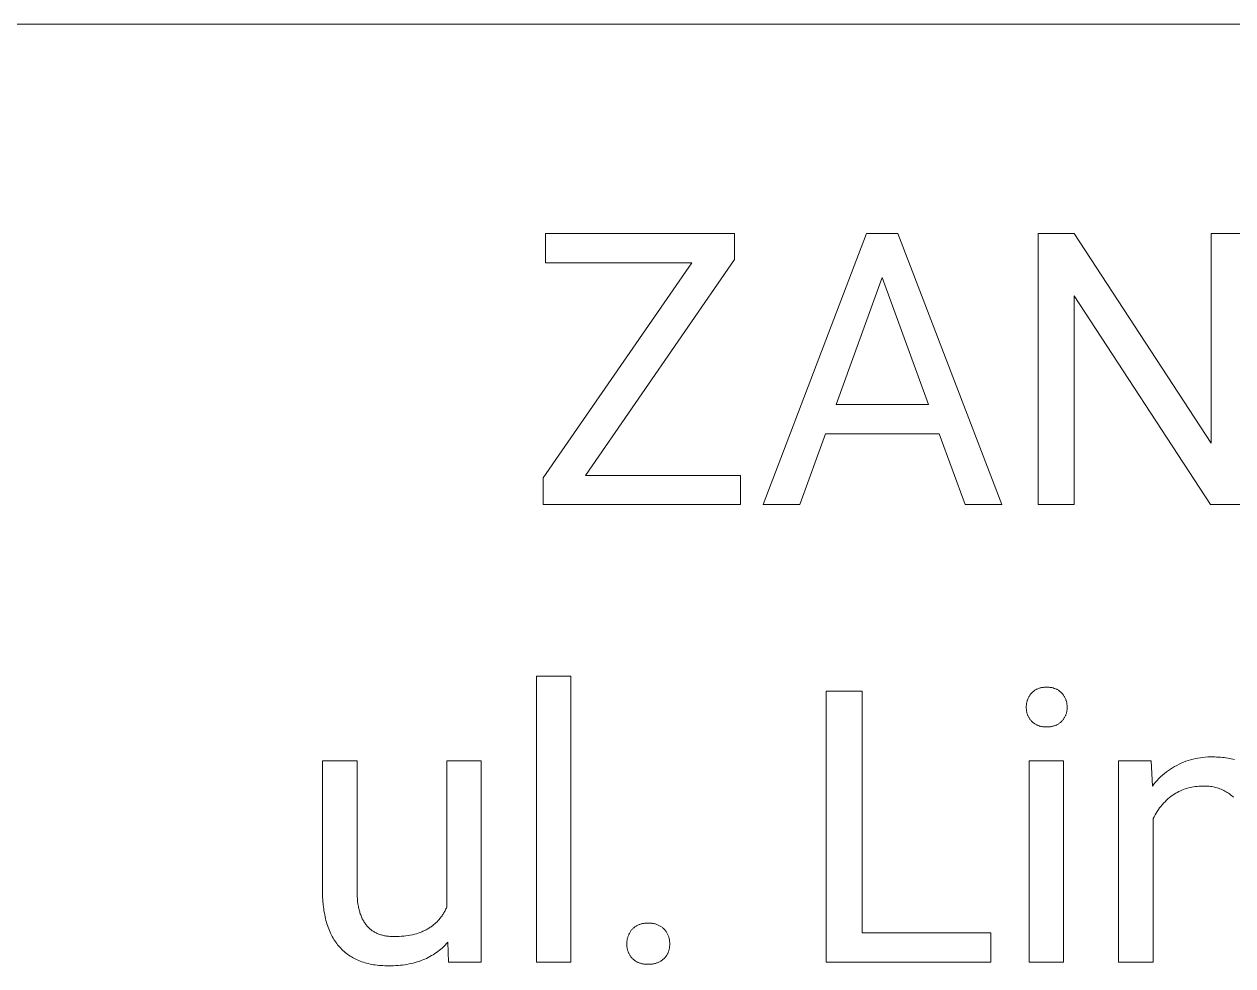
# Model space of a CAD drawing. Header units: millimetres. Extents: x -1421 to 3505, y -683 to 2759.
# Drawn here: x 1899.5 to 2107.4, y -294.2 to -132.1 of the extents above; entities that cross this region are included whole.
import ezdxf

# ---------------------------------------------------------------- set-up
doc = ezdxf.new("R2010")
doc.units = ezdxf.units.MM
doc.header["$MEASUREMENT"] = 0
doc.layers.add('Domyślny', color=7, linetype='Continuous', true_color=0x000000)

msp = doc.modelspace()

# ---------------------------------------------------------------- linework, layer by layer
at = {"layer": 'Domyślny', "color": 18, "lineweight": 15, "true_color": 0x000000}
for p, q in [((3500.45, -132.12), (1643.61, -132.12)), ((1989.22, -173.18), (1989.22, -168.15)), ((1989.22, -168.15), (2021.73, -168.15)), ((2021.73, -168.15), (2021.73, -172.62)), ((2026.64, -214.79), (2044.45, -168.14)), ((2044.45, -168.14), (2049.83, -168.14)), ((2049.83, -168.14), (2067.68, -214.79)), ((2073.95, -214.79), (2073.95, -168.14)), ((2073.95, -168.14), (2080.14, -168.14)), ((2080.14, -168.14), (2103.69, -204.24)), ((2103.69, -204.24), (2103.69, -168.14)), ((2103.69, -168.14), (2109.81, -168.14)), ((1988.81, -210.17), (2014.37, -173.18)), ((2014.37, -173.18), (1989.22, -173.18)), ((2021.73, -172.62), (1996.08, -209.76)), ((2047.14, -175.74), (2039.23, -197.55)), ((2055.09, -197.55), (2047.14, -175.74)), ((2103.63, -214.79), (2080.14, -178.85)), ((2080.14, -178.85), (2080.14, -214.79)), ((2039.23, -197.55), (2055.09, -197.55)), ((2037.38, -202.59), (2032.98, -214.79)), ((2056.91, -202.59), (2037.38, -202.59)), ((2061.38, -214.79), (2056.91, -202.59)), ((1996.08, -209.76), (2022.77, -209.76)), ((2022.77, -209.76), (2022.77, -214.8)), ((1988.81, -214.8), (1988.81, -210.17)), ((2022.77, -214.8), (1988.81, -214.8)), ((2032.98, -214.79), (2026.64, -214.79)), ((2067.68, -214.79), (2061.38, -214.79)), ((2080.14, -214.79), (2073.95, -214.79)), ((2109.81, -214.79), (2103.63, -214.79)), ((1987.65, -293.52), (1987.65, -244.32)), ((1987.65, -244.32), (1993.57, -244.32)), ((1993.57, -244.32), (1993.57, -293.52)), ((2037.5, -293.53), (2037.5, -246.88)), ((2037.5, -246.88), (2043.69, -246.88)), ((2043.69, -246.88), (2043.69, -288.49)), ((2072.59, -247.5), (2072.66, -247.41)), ((2072.66, -247.41), (2072.74, -247.32)), ((2072.74, -247.32), (2072.81, -247.23)), ((2072.81, -247.23), (2072.89, -247.16)), ((2072.89, -247.16), (2072.97, -247.08)), ((2072.97, -247.08), (2073.05, -247.01)), ((2073.05, -247.01), (2073.14, -246.93)), ((2073.14, -246.93), (2073.23, -246.87)), ((2073.23, -246.87), (2073.31, -246.8)), ((2073.31, -246.8), (2073.41, -246.74)), ((2073.41, -246.74), (2073.5, -246.68)), ((2073.5, -246.68), (2073.6, -246.63)), ((2073.6, -246.63), (2073.69, -246.57)), ((2073.69, -246.57), (2073.79, -246.53)), ((2073.79, -246.53), (2073.89, -246.48)), ((2073.89, -246.48), (2074, -246.44)), ((2074, -246.44), (2074.1, -246.4)), ((2074.1, -246.4), (2074.2, -246.37)), ((2074.2, -246.37), (2074.31, -246.34)), ((2074.31, -246.34), (2074.42, -246.31)), ((2074.42, -246.31), (2074.53, -246.29)), ((2074.53, -246.29), (2074.63, -246.27)), ((2074.63, -246.27), (2074.74, -246.25)), ((2074.74, -246.25), (2074.85, -246.24)), ((2074.85, -246.24), (2074.96, -246.23)), ((2074.96, -246.23), (2075.07, -246.22)), ((2075.07, -246.22), (2075.19, -246.22)), ((2075.19, -246.22), (2075.3, -246.23)), ((2075.3, -246.23), (2075.41, -246.23)), ((2075.41, -246.23), (2075.52, -246.23)), ((2075.52, -246.23), (2075.63, -246.23)), ((2075.63, -246.23), (2075.74, -246.23)), ((2075.74, -246.23), (2075.85, -246.23)), ((2075.85, -246.23), (2075.96, -246.24)), ((2075.96, -246.24), (2076.07, -246.25)), ((2076.07, -246.25), (2076.18, -246.27)), ((2076.18, -246.27), (2076.29, -246.29)), ((2076.29, -246.29), (2076.4, -246.31)), ((2076.4, -246.31), (2076.51, -246.34)), ((2076.51, -246.34), (2076.62, -246.37)), ((2076.62, -246.37), (2076.72, -246.41)), ((2076.72, -246.41), (2076.83, -246.44)), ((2076.83, -246.44), (2076.93, -246.48)), ((2076.93, -246.48), (2077.03, -246.53)), ((2077.03, -246.53), (2077.14, -246.58)), ((2077.14, -246.58), (2077.23, -246.63)), ((2077.23, -246.63), (2077.33, -246.68)), ((2077.33, -246.68), (2077.43, -246.74)), ((2077.43, -246.74), (2077.52, -246.8)), ((2077.52, -246.8), (2077.61, -246.87)), ((2077.61, -246.87), (2077.7, -246.94)), ((2077.7, -246.94), (2077.79, -247.01)), ((2077.79, -247.01), (2077.87, -247.08)), ((2077.87, -247.08), (2077.95, -247.16)), ((2077.95, -247.16), (2078.03, -247.23)), ((2078.03, -247.23), (2078.11, -247.32)), ((2078.11, -247.32), (2078.18, -247.41)), ((2078.18, -247.41), (2078.25, -247.5)), ((2071.91, -249.43), (2071.92, -249.32)), ((2071.91, -249.55), (2071.91, -249.43)), ((2071.92, -249.32), (2071.93, -249.2)), ((2071.93, -249.2), (2071.94, -249.09)), ((2071.94, -249.09), (2071.96, -248.97)), ((2071.96, -248.97), (2071.98, -248.86)), ((2071.98, -248.86), (2072.01, -248.75)), ((2072.01, -248.75), (2072.04, -248.64)), ((2072.04, -248.64), (2072.07, -248.52)), ((2072.07, -248.52), (2072.11, -248.42)), ((2072.11, -248.42), (2072.15, -248.31)), ((2072.15, -248.31), (2072.19, -248.2)), ((2072.19, -248.2), (2072.24, -248.09)), ((2072.24, -248.09), (2072.29, -247.99)), ((2072.29, -247.99), (2072.34, -247.89)), ((2072.34, -247.89), (2072.4, -247.79)), ((2072.4, -247.79), (2072.46, -247.69)), ((2072.46, -247.69), (2072.53, -247.6)), ((2072.53, -247.6), (2072.59, -247.5)), ((2078.25, -247.5), (2078.32, -247.6)), ((2078.32, -247.6), (2078.38, -247.69)), ((2078.38, -247.69), (2078.44, -247.79)), ((2078.44, -247.79), (2078.5, -247.89)), ((2078.5, -247.89), (2078.56, -247.99)), ((2078.56, -247.99), (2078.61, -248.09)), ((2078.61, -248.09), (2078.65, -248.2)), ((2078.65, -248.2), (2078.7, -248.31)), ((2078.7, -248.31), (2078.74, -248.42)), ((2078.74, -248.42), (2078.77, -248.52)), ((2078.77, -248.52), (2078.81, -248.64)), ((2078.81, -248.64), (2078.84, -248.75)), ((2078.84, -248.75), (2078.86, -248.86)), ((2078.86, -248.86), (2078.88, -248.97)), ((2078.88, -248.97), (2078.9, -249.09)), ((2078.9, -249.09), (2078.91, -249.2)), ((2078.91, -249.2), (2078.93, -249.32)), ((2078.93, -249.32), (2078.93, -249.43)), ((2078.93, -249.43), (2078.93, -249.55)), ((2071.91, -249.66), (2071.91, -249.55)), ((2071.91, -249.78), (2071.91, -249.66)), ((2071.91, -249.89), (2071.91, -249.78)), ((2071.92, -250), (2071.91, -249.89)), ((2071.93, -250.12), (2071.92, -250)), ((2071.94, -250.23), (2071.93, -250.12)), ((2071.96, -250.35), (2071.94, -250.23)), ((2071.98, -250.46), (2071.96, -250.35)), ((2072.01, -250.57), (2071.98, -250.46)), ((2072.03, -250.68), (2072.01, -250.57)), ((2072.07, -250.79), (2072.03, -250.68)), ((2072.1, -250.9), (2072.07, -250.79)), ((2072.14, -251), (2072.1, -250.9)), ((2072.19, -251.11), (2072.14, -251)), ((2072.24, -251.21), (2072.19, -251.11)), ((2072.29, -251.32), (2072.24, -251.21)), ((2072.34, -251.42), (2072.29, -251.32)), ((2072.4, -251.51), (2072.34, -251.42)), ((2072.46, -251.61), (2072.4, -251.51)), ((2078.45, -251.51), (2078.38, -251.61)), ((2078.5, -251.42), (2078.45, -251.51)), ((2078.56, -251.32), (2078.5, -251.42)), ((2078.61, -251.21), (2078.56, -251.32)), ((2078.66, -251.11), (2078.61, -251.21)), ((2078.7, -251), (2078.66, -251.11)), ((2078.74, -250.9), (2078.7, -251)), ((2078.78, -250.79), (2078.74, -250.9)), ((2078.81, -250.68), (2078.78, -250.79)), ((2078.84, -250.57), (2078.81, -250.68)), ((2078.86, -250.46), (2078.84, -250.57)), ((2078.89, -250.35), (2078.86, -250.46)), ((2078.9, -250.23), (2078.89, -250.35)), ((2078.92, -250.12), (2078.9, -250.23)), ((2078.93, -250), (2078.92, -250.12)), ((2078.93, -249.55), (2078.93, -249.66)), ((2078.93, -249.66), (2078.93, -249.78)), ((2078.93, -249.78), (2078.93, -249.89)), ((2078.93, -249.89), (2078.93, -250)), ((2072.52, -251.7), (2072.46, -251.61)), ((2072.59, -251.8), (2072.52, -251.7)), ((2072.66, -251.89), (2072.59, -251.8)), ((2072.74, -251.97), (2072.66, -251.89)), ((2072.81, -252.06), (2072.74, -251.97)), ((2072.89, -252.13), (2072.81, -252.06)), ((2072.97, -252.21), (2072.89, -252.13)), ((2073.06, -252.28), (2072.97, -252.21)), ((2073.14, -252.35), (2073.06, -252.28)), ((2073.23, -252.42), (2073.14, -252.35)), ((2073.32, -252.48), (2073.23, -252.42)), ((2073.41, -252.54), (2073.32, -252.48)), ((2073.51, -252.6), (2073.41, -252.54)), ((2073.6, -252.65), (2073.51, -252.6)), ((2073.7, -252.7), (2073.6, -252.65)), ((2073.8, -252.75), (2073.7, -252.7)), ((2073.9, -252.79), (2073.8, -252.75)), ((2074, -252.83), (2073.9, -252.79)), ((2074.11, -252.87), (2074, -252.83)), ((2074.21, -252.9), (2074.11, -252.87)), ((2074.32, -252.93), (2074.21, -252.9)), ((2074.42, -252.96), (2074.32, -252.93)), ((2074.53, -252.98), (2074.42, -252.96)), ((2074.64, -253), (2074.53, -252.98)), ((2074.75, -253.01), (2074.64, -253)), ((2074.86, -253.02), (2074.75, -253.01)), ((2074.97, -253.03), (2074.86, -253.02)), ((2075.08, -253.04), (2074.97, -253.03)), ((2075.19, -253.04), (2075.08, -253.04)), ((2075.3, -253.03), (2075.19, -253.04)), ((2075.41, -253.03), (2075.3, -253.03)), ((2075.52, -253.03), (2075.41, -253.03)), ((2075.64, -253.03), (2075.52, -253.03)), ((2075.75, -253.03), (2075.64, -253.03)), ((2075.87, -253.03), (2075.75, -253.03)), ((2075.98, -253.02), (2075.87, -253.03)), ((2076.1, -253.01), (2075.98, -253.02)), ((2076.21, -252.99), (2076.1, -253.01)), ((2076.32, -252.97), (2076.21, -252.99)), ((2076.44, -252.94), (2076.32, -252.97)), ((2076.55, -252.92), (2076.44, -252.94)), ((2076.66, -252.88), (2076.55, -252.92)), ((2076.77, -252.85), (2076.66, -252.88)), ((2076.88, -252.81), (2076.77, -252.85)), ((2076.98, -252.76), (2076.88, -252.81)), ((2077.09, -252.72), (2076.98, -252.76)), ((2077.19, -252.67), (2077.09, -252.72)), ((2077.3, -252.61), (2077.19, -252.67)), ((2077.4, -252.55), (2077.3, -252.61)), ((2077.49, -252.49), (2077.4, -252.55)), ((2077.59, -252.43), (2077.49, -252.49)), ((2077.68, -252.36), (2077.59, -252.43)), ((2077.77, -252.29), (2077.68, -252.36)), ((2077.86, -252.21), (2077.77, -252.29)), ((2077.95, -252.14), (2077.86, -252.21)), ((2078.03, -252.06), (2077.95, -252.14)), ((2078.11, -251.97), (2078.03, -252.06)), ((2078.18, -251.89), (2078.11, -251.97)), ((2078.25, -251.8), (2078.18, -251.89)), ((2078.32, -251.7), (2078.25, -251.8)), ((2078.38, -251.61), (2078.32, -251.7)), ((1950.85, -281.42), (1950.85, -258.86)), ((1950.85, -258.86), (1956.77, -258.86)), ((1956.77, -258.86), (1956.77, -281.25)), ((1972.21, -284.07), (1972.21, -258.86)), ((1972.21, -258.86), (1978.14, -258.86)), ((1978.14, -258.86), (1978.14, -293.52)), ((2072.39, -293.52), (2072.39, -258.86)), ((2072.39, -258.86), (2078.31, -258.86)), ((2078.31, -258.86), (2078.31, -293.52)), ((2087.8, -293.52), (2087.8, -258.86)), ((2087.8, -258.86), (2093.41, -258.86)), ((2093.41, -258.86), (2093.6, -263.22)), ((2097.07, -260.08), (2097.43, -259.86)), ((2097.43, -259.86), (2097.81, -259.66)), ((2097.81, -259.66), (2098.19, -259.46)), ((2098.19, -259.46), (2098.58, -259.28)), ((2098.58, -259.28), (2098.97, -259.12)), ((2098.97, -259.12), (2099.37, -258.97)), ((2099.37, -258.97), (2099.78, -258.83)), ((2099.78, -258.83), (2100.19, -258.7)), ((2100.19, -258.7), (2100.6, -258.59)), ((2100.6, -258.59), (2101.01, -258.5)), ((2101.01, -258.5), (2101.43, -258.41)), ((2101.43, -258.41), (2101.86, -258.34)), ((2101.86, -258.34), (2102.28, -258.29)), ((2102.28, -258.29), (2102.71, -258.25)), ((2102.71, -258.25), (2103.13, -258.22)), ((2103.13, -258.22), (2103.56, -258.21)), ((2103.56, -258.21), (2103.99, -258.22)), ((2103.99, -258.22), (2104.33, -258.22)), ((2104.33, -258.22), (2104.66, -258.23)), ((2104.66, -258.23), (2104.99, -258.24)), ((2104.99, -258.24), (2105.32, -258.27)), ((2105.32, -258.27), (2105.64, -258.29)), ((2105.64, -258.29), (2105.95, -258.33)), ((2105.95, -258.33), (2106.26, -258.36)), ((2106.26, -258.36), (2106.56, -258.41)), ((2106.56, -258.41), (2106.86, -258.46)), ((2106.86, -258.46), (2107.16, -258.52)), ((2107.16, -258.52), (2107.44, -258.58)), ((2107.44, -258.58), (2107.73, -258.65)), ((2094.43, -262.24), (2094.72, -261.93)), ((2094.72, -261.93), (2095.03, -261.63)), ((2095.03, -261.63), (2095.35, -261.34)), ((2095.35, -261.34), (2095.67, -261.07)), ((2095.67, -261.07), (2096.01, -260.8)), ((2096.01, -260.8), (2096.35, -260.55)), ((2096.35, -260.55), (2096.71, -260.31)), ((2096.71, -260.31), (2097.07, -260.08)), ((2093.6, -263.22), (2093.87, -262.88)), ((2093.87, -262.88), (2094.14, -262.56)), ((2094.14, -262.56), (2094.43, -262.24)), ((2098.42, -264.04), (2098.15, -264.17)), ((2098.69, -263.92), (2098.42, -264.04)), ((2098.97, -263.81), (2098.69, -263.92)), ((2099.25, -263.71), (2098.97, -263.81)), ((2099.54, -263.62), (2099.25, -263.71)), ((2099.82, -263.53), (2099.54, -263.62)), ((2100.11, -263.46), (2099.82, -263.53)), ((2100.4, -263.4), (2100.11, -263.46)), ((2100.7, -263.35), (2100.4, -263.4)), ((2100.99, -263.31), (2100.7, -263.35)), ((2101.29, -263.28), (2100.99, -263.31)), ((2101.59, -263.26), (2101.29, -263.28)), ((2101.88, -263.25), (2101.59, -263.26)), ((2102.18, -263.25), (2101.88, -263.25)), ((2102.42, -263.24), (2102.18, -263.25)), ((2102.66, -263.23), (2102.42, -263.24)), ((2102.89, -263.23), (2102.66, -263.23)), ((2103.13, -263.24), (2102.89, -263.23)), ((2103.37, -263.26), (2103.13, -263.24)), ((2103.61, -263.28), (2103.37, -263.26)), ((2103.84, -263.31), (2103.61, -263.28)), ((2104.07, -263.35), (2103.84, -263.31)), ((2104.31, -263.4), (2104.07, -263.35)), ((2104.54, -263.46), (2104.31, -263.4)), ((2104.77, -263.53), (2104.54, -263.46)), ((2104.99, -263.6), (2104.77, -263.53)), ((2105.22, -263.68), (2104.99, -263.6)), ((2105.44, -263.77), (2105.22, -263.68)), ((2105.66, -263.86), (2105.44, -263.77)), ((2105.87, -263.97), (2105.66, -263.86)), ((2106.08, -264.08), (2105.87, -263.97)), ((2106.29, -264.19), (2106.08, -264.08)), ((2095.78, -265.93), (2095.53, -266.18)), ((2096.03, -265.68), (2095.78, -265.93)), ((2096.29, -265.44), (2096.03, -265.68)), ((2096.57, -265.21), (2096.29, -265.44)), ((2096.84, -264.99), (2096.57, -265.21)), ((2097.13, -264.78), (2096.84, -264.99)), ((2097.38, -264.61), (2097.13, -264.78)), ((2097.63, -264.46), (2097.38, -264.61)), ((2097.89, -264.31), (2097.63, -264.46)), ((2098.15, -264.17), (2097.89, -264.31)), ((2106.49, -264.32), (2106.29, -264.19)), ((2106.69, -264.45), (2106.49, -264.32)), ((2106.88, -264.59), (2106.69, -264.45)), ((2107.07, -264.73), (2106.88, -264.59)), ((2107.25, -264.88), (2107.07, -264.73)), ((2107.43, -265.04), (2107.25, -264.88)), ((2107.54, -265.15), (2107.43, -265.04)), ((2094.06, -268.18), (2093.89, -268.5)), ((2094.24, -267.88), (2094.06, -268.18)), ((2094.43, -267.58), (2094.24, -267.88)), ((2094.63, -267.28), (2094.43, -267.58)), ((2094.84, -267), (2094.63, -267.28)), ((2095.06, -266.72), (2094.84, -267)), ((2095.29, -266.45), (2095.06, -266.72)), ((2095.53, -266.18), (2095.29, -266.45)), ((2093.89, -268.5), (2093.73, -268.81)), ((2093.73, -268.81), (2093.73, -293.52)), ((1950.86, -282.19), (1950.85, -281.42)), ((1950.9, -282.94), (1950.86, -282.19)), ((1956.77, -281.25), (1956.78, -281.74)), ((1956.78, -281.74), (1956.8, -282.2)), ((1956.8, -282.2), (1956.83, -282.66)), ((1956.83, -282.66), (1956.87, -283.1)), ((1950.96, -283.67), (1950.9, -282.94)), ((1951, -284.02), (1950.96, -283.67)), ((1951.04, -284.37), (1951, -284.02)), ((1951.09, -284.72), (1951.04, -284.37)), ((1951.15, -285.05), (1951.09, -284.72)), ((1956.87, -283.1), (1956.93, -283.52)), ((1956.93, -283.52), (1956.96, -283.73)), ((1956.96, -283.73), (1957, -283.93)), ((1957, -283.93), (1957.04, -284.12)), ((1957.04, -284.12), (1957.08, -284.32)), ((1957.08, -284.32), (1957.13, -284.51)), ((1957.13, -284.51), (1957.17, -284.7)), ((1957.17, -284.7), (1957.23, -284.88)), ((1971.75, -284.97), (1971.83, -284.83)), ((1971.83, -284.83), (1971.91, -284.68)), ((1971.91, -284.68), (1971.99, -284.53)), ((1971.99, -284.53), (1972.06, -284.38)), ((1972.06, -284.38), (1972.14, -284.23)), ((1972.14, -284.23), (1972.21, -284.07)), ((1951.21, -285.38), (1951.15, -285.05)), ((1951.28, -285.71), (1951.21, -285.38)), ((1951.35, -286.03), (1951.28, -285.71)), ((1951.43, -286.34), (1951.35, -286.03)), ((1951.51, -286.65), (1951.43, -286.34)), ((1951.6, -286.95), (1951.51, -286.65)), ((1951.69, -287.24), (1951.6, -286.95)), ((1957.23, -284.88), (1957.28, -285.06)), ((1957.28, -285.06), (1957.34, -285.23)), ((1957.34, -285.23), (1957.4, -285.4)), ((1957.4, -285.4), (1957.46, -285.57)), ((1957.46, -285.57), (1957.53, -285.73)), ((1957.53, -285.73), (1957.6, -285.89)), ((1957.6, -285.89), (1957.68, -286.05)), ((1957.68, -286.05), (1957.75, -286.2)), ((1957.75, -286.2), (1957.83, -286.35)), ((1957.83, -286.35), (1957.92, -286.49)), ((1957.92, -286.49), (1958, -286.63)), ((1958, -286.63), (1958.09, -286.77)), ((1958.09, -286.77), (1958.18, -286.9)), ((1958.18, -286.9), (1958.28, -287.03)), ((1970.01, -287.05), (1970.13, -286.95)), ((1970.13, -286.95), (1970.25, -286.84)), ((1970.25, -286.84), (1970.36, -286.73)), ((1970.36, -286.73), (1970.48, -286.62)), ((1970.48, -286.62), (1970.59, -286.51)), ((1970.59, -286.51), (1970.7, -286.4)), ((1970.7, -286.4), (1970.8, -286.28)), ((1970.8, -286.28), (1970.91, -286.16)), ((1970.91, -286.16), (1971.01, -286.04)), ((1971.01, -286.04), (1971.11, -285.91)), ((1971.11, -285.91), (1971.21, -285.79)), ((1971.21, -285.79), (1971.3, -285.66)), ((1971.3, -285.66), (1971.4, -285.53)), ((1971.4, -285.53), (1971.49, -285.39)), ((1971.49, -285.39), (1971.58, -285.26)), ((1971.58, -285.26), (1971.66, -285.12)), ((1971.66, -285.12), (1971.75, -284.97)), ((2005.54, -286.98), (2005.66, -286.94)), ((2005.66, -286.94), (2005.77, -286.91)), ((2005.77, -286.91), (2005.89, -286.89)), ((2005.89, -286.89), (2006.01, -286.86)), ((2006.01, -286.86), (2006.13, -286.85)), ((2006.13, -286.85), (2006.25, -286.83)), ((2006.25, -286.83), (2006.37, -286.82)), ((2006.37, -286.82), (2006.49, -286.81)), ((2006.49, -286.81), (2006.61, -286.81)), ((2006.61, -286.81), (2006.73, -286.82)), ((2006.73, -286.82), (2006.85, -286.82)), ((2006.85, -286.82), (2006.98, -286.82)), ((2006.98, -286.82), (2007.1, -286.82)), ((2007.1, -286.82), (2007.23, -286.82)), ((2007.23, -286.82), (2007.36, -286.83)), ((2007.36, -286.83), (2007.48, -286.84)), ((2007.48, -286.84), (2007.61, -286.85)), ((2007.61, -286.85), (2007.74, -286.88)), ((2007.74, -286.88), (2007.86, -286.9)), ((2007.86, -286.9), (2007.99, -286.93)), ((2007.99, -286.93), (2008.11, -286.96)), ((1951.79, -287.53), (1951.69, -287.24)), ((1951.9, -287.82), (1951.79, -287.53)), ((1952.01, -288.09), (1951.9, -287.82)), ((1952.13, -288.36), (1952.01, -288.09)), ((1952.25, -288.63), (1952.13, -288.36)), ((1952.38, -288.89), (1952.25, -288.63)), ((1952.51, -289.14), (1952.38, -288.89)), ((1958.28, -287.03), (1958.38, -287.16)), ((1958.38, -287.16), (1958.48, -287.28)), ((1958.48, -287.28), (1958.58, -287.39)), ((1958.58, -287.39), (1958.69, -287.51)), ((1958.69, -287.51), (1958.8, -287.62)), ((1958.8, -287.62), (1958.92, -287.72)), ((1958.92, -287.72), (1959.03, -287.83)), ((1959.03, -287.83), (1959.15, -287.92)), ((1959.15, -287.92), (1959.28, -288.02)), ((1959.28, -288.02), (1959.4, -288.11)), ((1959.4, -288.11), (1959.53, -288.19)), ((1959.53, -288.19), (1959.67, -288.28)), ((1959.67, -288.28), (1959.8, -288.36)), ((1959.8, -288.36), (1959.94, -288.43)), ((1959.94, -288.43), (1960.08, -288.5)), ((1960.08, -288.5), (1960.23, -288.57)), ((1960.23, -288.57), (1960.38, -288.63)), ((1960.38, -288.63), (1960.53, -288.69)), ((1960.53, -288.69), (1960.68, -288.75)), ((1960.68, -288.75), (1960.84, -288.8)), ((1960.84, -288.8), (1961, -288.85)), ((1961, -288.85), (1961.16, -288.89)), ((1961.16, -288.89), (1961.33, -288.93)), ((1961.33, -288.93), (1961.5, -288.97)), ((1961.5, -288.97), (1961.67, -289)), ((1961.67, -289), (1961.85, -289.03)), ((1961.85, -289.03), (1962.03, -289.06)), ((1964.8, -289.05), (1965.19, -289)), ((1965.19, -289), (1965.56, -288.95)), ((1965.56, -288.95), (1965.93, -288.88)), ((1965.93, -288.88), (1966.29, -288.81)), ((1966.29, -288.81), (1966.64, -288.72)), ((1966.64, -288.72), (1966.98, -288.63)), ((1966.98, -288.63), (1967.31, -288.53)), ((1967.31, -288.53), (1967.47, -288.47)), ((1967.47, -288.47), (1967.63, -288.41)), ((1967.63, -288.41), (1967.79, -288.35)), ((1967.79, -288.35), (1967.95, -288.29)), ((1967.95, -288.29), (1968.1, -288.22)), ((1968.1, -288.22), (1968.25, -288.16)), ((1968.25, -288.16), (1968.4, -288.09)), ((1968.4, -288.09), (1968.55, -288.01)), ((1968.55, -288.01), (1968.69, -287.94)), ((1968.69, -287.94), (1968.83, -287.86)), ((1968.83, -287.86), (1968.97, -287.78)), ((1968.97, -287.78), (1969.11, -287.7)), ((1969.11, -287.7), (1969.25, -287.61)), ((1969.25, -287.61), (1969.38, -287.52)), ((1969.38, -287.52), (1969.51, -287.43)), ((1969.51, -287.43), (1969.64, -287.34)), ((1969.64, -287.34), (1969.76, -287.25)), ((1969.76, -287.25), (1969.89, -287.15)), ((1969.89, -287.15), (1970.01, -287.05)), ((2003.42, -289.05), (2003.46, -288.93)), ((2003.46, -288.93), (2003.51, -288.81)), ((2003.51, -288.81), (2003.56, -288.7)), ((2003.56, -288.7), (2003.62, -288.58)), ((2003.62, -288.58), (2003.68, -288.47)), ((2003.68, -288.47), (2003.75, -288.36)), ((2003.75, -288.36), (2003.82, -288.26)), ((2003.82, -288.26), (2003.89, -288.15)), ((2003.89, -288.15), (2003.96, -288.05)), ((2003.96, -288.05), (2004.04, -287.95)), ((2004.04, -287.95), (2004.13, -287.86)), ((2004.13, -287.86), (2004.21, -287.77)), ((2004.21, -287.77), (2004.3, -287.69)), ((2004.3, -287.69), (2004.39, -287.61)), ((2004.39, -287.61), (2004.48, -287.54)), ((2004.48, -287.54), (2004.58, -287.46)), ((2004.58, -287.46), (2004.68, -287.4)), ((2004.68, -287.4), (2004.78, -287.33)), ((2004.78, -287.33), (2004.88, -287.27)), ((2004.88, -287.27), (2004.99, -287.21)), ((2004.99, -287.21), (2005.1, -287.16)), ((2005.1, -287.16), (2005.21, -287.11)), ((2005.21, -287.11), (2005.32, -287.06)), ((2005.32, -287.06), (2005.43, -287.02)), ((2005.43, -287.02), (2005.54, -286.98)), ((2008.11, -286.96), (2008.23, -287)), ((2008.23, -287), (2008.35, -287.04)), ((2008.35, -287.04), (2008.47, -287.09)), ((2008.47, -287.09), (2008.59, -287.14)), ((2008.59, -287.14), (2008.7, -287.2)), ((2008.7, -287.2), (2008.82, -287.25)), ((2008.82, -287.25), (2008.93, -287.32)), ((2008.93, -287.32), (2009.04, -287.38)), ((2009.04, -287.38), (2009.14, -287.45)), ((2009.14, -287.45), (2009.25, -287.53)), ((2009.25, -287.53), (2009.35, -287.6)), ((2009.35, -287.6), (2009.45, -287.68)), ((2009.45, -287.68), (2009.54, -287.77)), ((2009.54, -287.77), (2009.64, -287.86)), ((2009.64, -287.86), (2009.72, -287.95)), ((2009.72, -287.95), (2009.8, -288.05)), ((2009.8, -288.05), (2009.87, -288.15)), ((2009.87, -288.15), (2009.95, -288.26)), ((2009.95, -288.26), (2010.02, -288.36)), ((2010.02, -288.36), (2010.08, -288.47)), ((2010.08, -288.47), (2010.14, -288.58)), ((2010.14, -288.58), (2010.2, -288.7)), ((2010.2, -288.7), (2010.25, -288.81)), ((2010.25, -288.81), (2010.3, -288.93)), ((2010.3, -288.93), (2010.34, -289.05)), ((2043.69, -288.49), (2065.8, -288.49)), ((2065.8, -288.49), (2065.8, -293.53)), ((1952.65, -289.39), (1952.51, -289.14)), ((1952.8, -289.63), (1952.65, -289.39)), ((1952.95, -289.86), (1952.8, -289.63)), ((1953.11, -290.09), (1952.95, -289.86)), ((1953.27, -290.31), (1953.11, -290.09)), ((1953.43, -290.53), (1953.27, -290.31)), ((1953.61, -290.74), (1953.43, -290.53)), ((1953.79, -290.95), (1953.61, -290.74)), ((1953.97, -291.14), (1953.79, -290.95)), ((1962.03, -289.06), (1962.21, -289.08)), ((1962.21, -289.08), (1962.4, -289.09)), ((1962.4, -289.09), (1962.59, -289.11)), ((1962.59, -289.11), (1962.78, -289.12)), ((1962.78, -289.12), (1962.97, -289.12)), ((1962.97, -289.12), (1963.17, -289.12)), ((1963.17, -289.12), (1963.59, -289.12)), ((1963.59, -289.12), (1964, -289.1)), ((1964, -289.1), (1964.41, -289.08)), ((1964.41, -289.08), (1964.8, -289.05)), ((1971.45, -291.05), (1971.21, -291.27)), ((1971.69, -290.82), (1971.45, -291.05)), ((1971.92, -290.59), (1971.69, -290.82)), ((1972.15, -290.34), (1971.92, -290.59)), ((1972.37, -290.09), (1972.15, -290.34)), ((1972.5, -293.52), (1972.37, -290.09)), ((2003.19, -290.16), (2003.2, -290.03)), ((2003.19, -290.29), (2003.19, -290.16)), ((2003.19, -290.41), (2003.19, -290.29)), ((2003.19, -290.53), (2003.19, -290.41)), ((2003.19, -290.65), (2003.19, -290.53)), ((2003.2, -290.77), (2003.19, -290.65)), ((2003.2, -290.03), (2003.21, -289.91)), ((2003.21, -290.88), (2003.2, -290.77)), ((2003.21, -289.91), (2003.23, -289.78)), ((2003.23, -291), (2003.21, -290.88)), ((2003.23, -289.78), (2003.25, -289.66)), ((2003.25, -291.11), (2003.23, -291)), ((2003.25, -289.66), (2003.27, -289.53)), ((2003.27, -289.53), (2003.3, -289.41)), ((2003.3, -289.41), (2003.34, -289.29)), ((2003.34, -289.29), (2003.37, -289.17)), ((2003.37, -289.17), (2003.42, -289.05)), ((2010.34, -289.05), (2010.39, -289.17)), ((2010.39, -289.17), (2010.42, -289.29)), ((2010.42, -289.29), (2010.45, -289.41)), ((2010.45, -289.41), (2010.48, -289.53)), ((2010.48, -289.53), (2010.51, -289.66)), ((2010.51, -289.66), (2010.52, -289.78)), ((2010.53, -291), (2010.51, -291.11)), ((2010.52, -289.78), (2010.54, -289.91)), ((2010.54, -290.88), (2010.53, -291)), ((2010.54, -289.91), (2010.55, -290.03)), ((2010.55, -290.77), (2010.54, -290.88)), ((2010.55, -290.03), (2010.56, -290.16)), ((2010.56, -290.65), (2010.55, -290.77)), ((2010.56, -290.16), (2010.56, -290.29)), ((2010.56, -290.29), (2010.56, -290.41)), ((2010.56, -290.41), (2010.56, -290.53)), ((2010.56, -290.53), (2010.56, -290.65)), ((1954.16, -291.34), (1953.97, -291.14)), ((1954.35, -291.52), (1954.16, -291.34)), ((1954.55, -291.7), (1954.35, -291.52)), ((1954.75, -291.87), (1954.55, -291.7)), ((1954.96, -292.04), (1954.75, -291.87)), ((1955.18, -292.2), (1954.96, -292.04)), ((1955.39, -292.35), (1955.18, -292.2)), ((1955.62, -292.5), (1955.39, -292.35)), ((1955.85, -292.64), (1955.62, -292.5)), ((1956.08, -292.78), (1955.85, -292.64)), ((1956.32, -292.91), (1956.08, -292.78)), ((1956.57, -293.03), (1956.32, -292.91)), ((1956.82, -293.15), (1956.57, -293.03)), ((1957.08, -293.26), (1956.82, -293.15)), ((1968.1, -293.15), (1967.78, -293.27)), ((1968.41, -293.02), (1968.1, -293.15)), ((1968.72, -292.88), (1968.41, -293.02)), ((1969.02, -292.73), (1968.72, -292.88)), ((1969.32, -292.58), (1969.02, -292.73)), ((1969.61, -292.41), (1969.32, -292.58)), ((1969.89, -292.24), (1969.61, -292.41)), ((1970.17, -292.06), (1969.89, -292.24)), ((1970.44, -291.88), (1970.17, -292.06)), ((1970.7, -291.68), (1970.44, -291.88)), ((1970.96, -291.48), (1970.7, -291.68)), ((1971.21, -291.27), (1970.96, -291.48)), ((2003.27, -291.23), (2003.25, -291.11)), ((2003.3, -291.34), (2003.27, -291.23)), ((2003.33, -291.46), (2003.3, -291.34)), ((2003.36, -291.57), (2003.33, -291.46)), ((2003.4, -291.68), (2003.36, -291.57)), ((2003.44, -291.79), (2003.4, -291.68)), ((2003.48, -291.9), (2003.44, -291.79)), ((2003.53, -292), (2003.48, -291.9)), ((2003.59, -292.11), (2003.53, -292)), ((2003.64, -292.21), (2003.59, -292.11)), ((2003.7, -292.31), (2003.64, -292.21)), ((2003.76, -292.41), (2003.7, -292.31)), ((2003.83, -292.51), (2003.76, -292.41)), ((2003.9, -292.6), (2003.83, -292.51)), ((2003.97, -292.7), (2003.9, -292.6)), ((2004.05, -292.79), (2003.97, -292.7)), ((2004.13, -292.87), (2004.05, -292.79)), ((2004.21, -292.96), (2004.13, -292.87)), ((2004.3, -293.04), (2004.21, -292.96)), ((2004.39, -293.11), (2004.3, -293.04)), ((2004.49, -293.19), (2004.39, -293.11)), ((2004.58, -293.26), (2004.49, -293.19)), ((2009.35, -293.12), (2009.25, -293.2)), ((2009.45, -293.04), (2009.35, -293.12)), ((2009.54, -292.96), (2009.45, -293.04)), ((2009.64, -292.87), (2009.54, -292.96)), ((2009.72, -292.79), (2009.64, -292.87)), ((2009.79, -292.7), (2009.72, -292.79)), ((2009.86, -292.61), (2009.79, -292.7)), ((2009.93, -292.51), (2009.86, -292.61)), ((2010, -292.41), (2009.93, -292.51)), ((2010.06, -292.31), (2010, -292.41)), ((2010.12, -292.21), (2010.06, -292.31)), ((2010.18, -292.11), (2010.12, -292.21)), ((2010.23, -292.01), (2010.18, -292.11)), ((2010.28, -291.9), (2010.23, -292.01)), ((2010.32, -291.79), (2010.28, -291.9)), ((2010.36, -291.68), (2010.32, -291.79)), ((2010.4, -291.57), (2010.36, -291.68)), ((2010.43, -291.46), (2010.4, -291.57)), ((2010.46, -291.34), (2010.43, -291.46)), ((2010.49, -291.23), (2010.46, -291.34)), ((2010.51, -291.11), (2010.49, -291.23)), ((1957.34, -293.36), (1957.08, -293.26)), ((1957.6, -293.46), (1957.34, -293.36)), ((1957.88, -293.55), (1957.6, -293.46)), ((1958.15, -293.63), (1957.88, -293.55)), ((1958.43, -293.71), (1958.15, -293.63)), ((1958.72, -293.78), (1958.43, -293.71)), ((1959.01, -293.85), (1958.72, -293.78)), ((1959.31, -293.91), (1959.01, -293.85)), ((1959.61, -293.96), (1959.31, -293.91)), ((1959.92, -294.01), (1959.61, -293.96)), ((1960.23, -294.05), (1959.92, -294.01)), ((1960.55, -294.08), (1960.23, -294.05)), ((1960.87, -294.11), (1960.55, -294.08)), ((1961.2, -294.13), (1960.87, -294.11)), ((1961.54, -294.15), (1961.2, -294.13)), ((1961.87, -294.16), (1961.54, -294.15)), ((1962.22, -294.16), (1961.87, -294.16)), ((1962.63, -294.16), (1962.22, -294.16)), ((1963.04, -294.14), (1962.63, -294.16)), ((1963.44, -294.12), (1963.04, -294.14)), ((1963.84, -294.1), (1963.44, -294.12)), ((1964.23, -294.06), (1963.84, -294.1)), ((1964.61, -294.02), (1964.23, -294.06)), ((1964.99, -293.97), (1964.61, -294.02)), ((1965.36, -293.91), (1964.99, -293.97)), ((1965.73, -293.84), (1965.36, -293.91)), ((1966.08, -293.77), (1965.73, -293.84)), ((1966.44, -293.68), (1966.08, -293.77)), ((1966.78, -293.59), (1966.44, -293.68)), ((1967.12, -293.49), (1966.78, -293.59)), ((1967.45, -293.39), (1967.12, -293.49)), ((1967.78, -293.27), (1967.45, -293.39)), ((1978.14, -293.52), (1972.5, -293.52)), ((1993.57, -293.52), (1987.65, -293.52)), ((2004.68, -293.33), (2004.58, -293.26)), ((2004.78, -293.39), (2004.68, -293.33)), ((2004.89, -293.45), (2004.78, -293.39)), ((2004.99, -293.51), (2004.89, -293.45)), ((2005.1, -293.56), (2004.99, -293.51)), ((2005.21, -293.61), (2005.1, -293.56)), ((2005.32, -293.65), (2005.21, -293.61)), ((2005.43, -293.7), (2005.32, -293.65)), ((2005.55, -293.73), (2005.43, -293.7)), ((2005.66, -293.77), (2005.55, -293.73)), ((2005.78, -293.8), (2005.66, -293.77)), ((2005.89, -293.82), (2005.78, -293.8)), ((2006.01, -293.84), (2005.89, -293.82)), ((2006.13, -293.86), (2006.01, -293.84)), ((2006.25, -293.87), (2006.13, -293.86)), ((2006.37, -293.88), (2006.25, -293.87)), ((2006.49, -293.89), (2006.37, -293.88)), ((2006.61, -293.89), (2006.49, -293.89)), ((2006.73, -293.88), (2006.61, -293.89)), ((2006.85, -293.87), (2006.73, -293.88)), ((2006.98, -293.88), (2006.85, -293.87)), ((2007.1, -293.88), (2006.98, -293.88)), ((2007.23, -293.88), (2007.1, -293.88)), ((2007.36, -293.88), (2007.23, -293.88)), ((2007.48, -293.86), (2007.36, -293.88)), ((2007.61, -293.85), (2007.48, -293.86)), ((2007.73, -293.83), (2007.61, -293.85)), ((2007.86, -293.81), (2007.73, -293.83)), ((2007.98, -293.78), (2007.86, -293.81)), ((2008.11, -293.75), (2007.98, -293.78)), ((2008.23, -293.71), (2008.11, -293.75)), ((2008.35, -293.67), (2008.23, -293.71)), ((2008.47, -293.62), (2008.35, -293.67)), ((2008.58, -293.57), (2008.47, -293.62)), ((2008.7, -293.52), (2008.58, -293.57)), ((2008.81, -293.46), (2008.7, -293.52)), ((2008.92, -293.4), (2008.81, -293.46)), ((2009.03, -293.34), (2008.92, -293.4)), ((2009.14, -293.27), (2009.03, -293.34)), ((2009.25, -293.2), (2009.14, -293.27)), ((2065.8, -293.53), (2037.5, -293.53)), ((2078.31, -293.52), (2072.39, -293.52)), ((2093.73, -293.52), (2087.8, -293.52))]:
    msp.add_line(p, q, dxfattribs=at)

doc.saveas('drawing.dxf')
